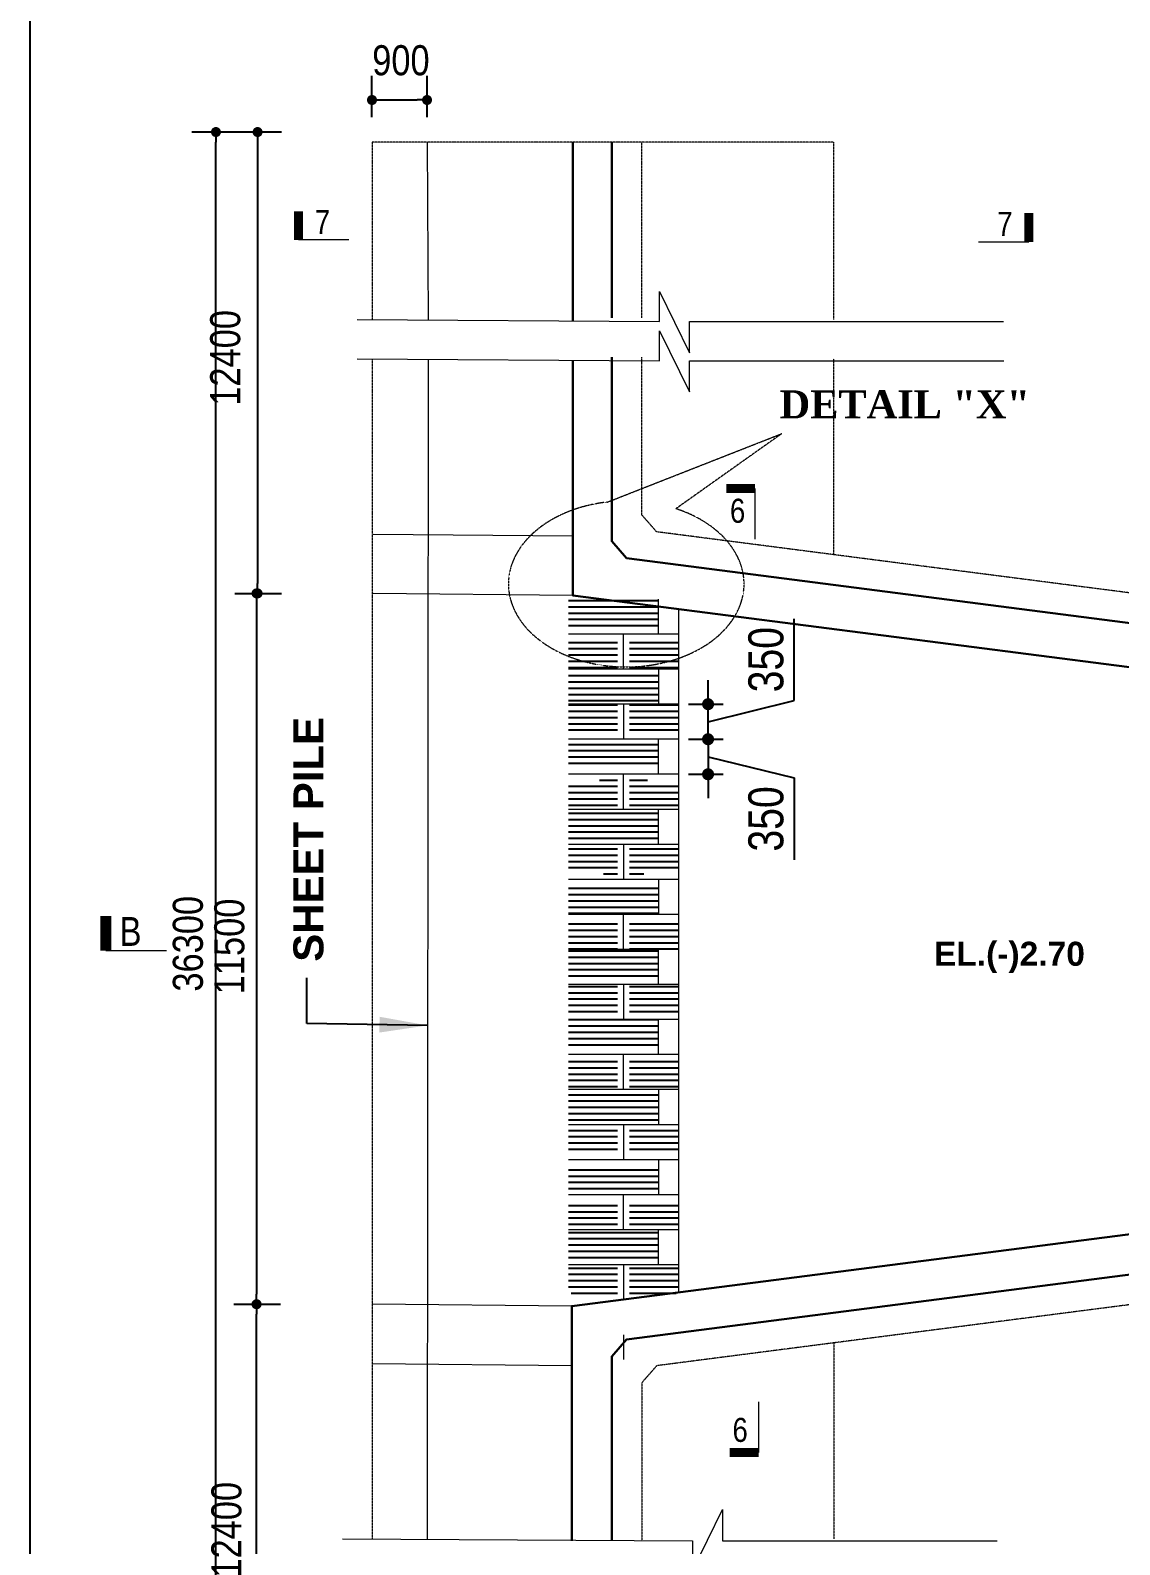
# Model space of a CAD drawing. Extents: x -119161 to 3778985, y -718511 to -30958.
# Drawn here: x 2959803 to 2970689, y -260329 to -245201 of the extents above; entities that cross this region are included whole.
import ezdxf

# ---------------------------------------------------------------- set-up
doc = ezdxf.new("R2010")
doc.units = 0
doc.header["$MEASUREMENT"] = 0
for name, pattern in [('DASHED', [0.75, 0.5, -0.25]), ('DASHED2', [9.525, 6.35, -3.175]), ('HIDDEN', [0.375, 0.25, -0.125])]:
    doc.linetypes.add(name, pattern=pattern)
doc.layers.get('0').update_dxf_attribs({"linetype": 'CONTINUOUS'})
doc.layers.get('DEFPOINTS').update_dxf_attribs({"linetype": 'CONTINUOUS'})
for name, color, linetype, lineweight in [('Dim', 7, 'CONTINUOUS', 9), ('Dimension', 8, 'CONTINUOUS', 18), ('Grid Line_Outer', 7, 'CONTINUOUS', 5), ('line2', 3, 'CONTINUOUS', 30)]:
    doc.layers.add(name, color=color, linetype=linetype, lineweight=lineweight)
for name, color, linetype in [('DOTTED', 240, 'DASHED2'), ('HATCH-1', 8, 'CONTINUOUS'), ('LINE', 7, 'CONTINUOUS'), ('TEXT', 10, 'CONTINUOUS'), ('TXT', 7, 'CONTINUOUS')]:
    doc.layers.add(name, color=color, linetype=linetype)
doc.styles.add('1-2', font='arial.ttf')
doc.styles.add('ARIAL', font='ARIALN.TTF')
doc.styles.add('DIM', font='isocp3.shx')
doc.styles.add('dimText', font='ARIALN.TTF')
doc.styles.add('SH-T2', font='arial.ttf', dxfattribs={"width": 0.8})
doc.linetypes.add('ZIGZAG', pattern='A,0.0001,-0.2,[131,ltypeshp.shx,S=0.2,R=0,X=-0.2,Y=0],-0.4,[131,ltypeshp.shx,S=0.2,R=180,X=0.2,Y=0],-0.2', length=0.8001)
doc.dimstyles.new('dim n_120', dxfattribs={"dimtxt": 240, "dimasz": 240, "dimexe": 240, "dimexo": 150, "dimgap": 100, "dimtad": 2, "dimdec": 0, "dimzin": 0, "dimdsep": 46, "dimtxsty": 'DIM', "dimcen": 350, "dimclrd": 5, "dimclre": 5, "dimclrt": 7, "dimadec": 0, "dimazin": 0, "dimtfac": 1, "dimtdec": 0, "dimtmove": 0, "dimatfit": 3, "dimfxl": 240, "dimfxlon": 1, "dimtolj": 1, "dimtzin": 0, "dimarcsym": 0})
doc.dimstyles.new('dim_240', dxfattribs={"dimtxt": 480, "dimasz": 480, "dimexe": 300, "dimexo": 200, "dimgap": 200, "dimtad": 1, "dimdec": 0, "dimzin": 0, "dimdsep": 46, "dimtxsty": 'DIM', "dimcen": 350, "dimclrd": 5, "dimclre": 5, "dimclrt": 7, "dimadec": 0, "dimazin": 0, "dimtfac": 1, "dimtdec": 0, "dimtmove": 0, "dimatfit": 3, "dimfxl": 20, "dimtolj": 1, "dimtzin": 0, "dimarcsym": 0})
pattern_1 = [(7e-15, (3333682.32, -317396.846), (1e-14, -62.5), [])]
pattern_2 = [(7e-15, (3333682.32, -317377.845), (1e-14, -62.5), [])]

# ---------------------------------------------------------------- blocks, each defined once
blk = doc.blocks.new('_Dot')
at = {"color": 0, "linetype": 'ByBlock', "lineweight": -2}
blk.add_line((-0.5, 0), (-1, 0), dxfattribs=at)
at = {"color": 0, "linetype": 'ByBlock', "const_width": 0.5}
blk.add_lwpolyline([(-0.25, 0, 1), (0.25, 0, 1)], format="xyb", close=True, dxfattribs=at)
blk = doc.blocks.new('*D1181')
at = {"layer": 'DEFPOINTS', "color": 0, "lineweight": -2, "ltscale": 50}
for p in [(2962906, -246217), (2961696, -250826), (2962075, -250826)]:
    blk.add_point(p, dxfattribs=at)
at = {"layer": 'Dim', "color": 5, "lineweight": -2, "ltscale": 50}
for p, q in [((2962315, -246217), (2961835, -246217)), ((2962075, -246317), (2962075, -250726)), ((2961846, -250826), (2962315, -250826))]:
    blk.add_line(p, q, dxfattribs=at)
at = {"layer": 'Dim', "color": 5, "lineweight": -2, "ltscale": 50, "xscale": 100, "yscale": 100, "zscale": 100}
for p, rotation in [((2962075, -246217), 90), ((2962075, -250826), 270)]:
    blk.add_blockref('_Dot', p, dxfattribs=dict(at, rotation=rotation))
at = {"layer": 'Dim', "color": 7, "ltscale": 50, "insert": (2961753, -248473), "char_height": 300, "attachment_point": 5, "rotation": 90, "style": 'dimText'}
blk.add_mtext('\\A1;12400', dxfattribs=at)
blk = doc.blocks.new('*D1182')
at = {"layer": 'DEFPOINTS', "color": 0, "lineweight": -2, "ltscale": 50}
for p in [(2961696, -250826, 0), (2961686, -257927), (2962064, -257927)]:
    blk.add_point(p, dxfattribs=at)
at = {"layer": 'Dim', "color": 5, "lineweight": -2, "ltscale": 50}
for p, q in [((2961846, -250826), (2962304, -250826)), ((2962064, -250926), (2962064, -257827)), ((2961836, -257927), (2962304, -257927))]:
    blk.add_line(p, q, dxfattribs=at)
at = {"layer": 'Dim', "color": 5, "lineweight": -2, "ltscale": 50, "xscale": 100, "yscale": 100, "zscale": 100}
for p, rotation in [((2962064, -250826), 90), ((2962064, -257927), 270)]:
    blk.add_blockref('_Dot', p, dxfattribs=dict(at, rotation=rotation))
at = {"layer": 'Dim', "color": 7, "ltscale": 50, "insert": (2961794, -254353), "char_height": 300, "attachment_point": 5, "rotation": 90, "style": 'dimText'}
blk.add_mtext('\\A1;11500', dxfattribs=at)
blk = doc.blocks.new('*D1183')
at = {"layer": 'DEFPOINTS', "color": 0, "lineweight": -2, "ltscale": 50}
for p in [(2961659, -246217), (2962455, -246217, 0), (2964522, -262455)]:
    blk.add_point(p, dxfattribs=at)
at = {"layer": 'Dim', "color": 5, "lineweight": -2, "ltscale": 50}
for p, q in [((2961899, -246217), (2961419, -246217)), ((2961659, -262355), (2961659, -246317)), ((2961899, -262455), (2961419, -262455))]:
    blk.add_line(p, q, dxfattribs=at)
at = {"layer": 'Dim', "color": 5, "lineweight": -2, "ltscale": 50, "xscale": 100, "yscale": 100, "zscale": 100}
for p, rotation in [((2961659, -246217), 90), ((2961659, -262455), 270)]:
    blk.add_blockref('_Dot', p, dxfattribs=dict(at, rotation=rotation))
at = {"layer": 'Dim', "color": 7, "ltscale": 50, "insert": (2961380, -254326), "char_height": 300, "attachment_point": 5, "rotation": 90, "style": 'dimText'}
blk.add_mtext('\\A1;36300', dxfattribs=at)
blk = doc.blocks.new('SEX')
at = {"layer": 'Dim', "color": 6, "ltscale": 500}
blk.add_lwpolyline([(0, 0, 60, 60, 0), (191.8, 0, 0, 0, 0)], format="xyseb", dxfattribs=at)
blk.add_lwpolyline([(0, -336.6), (0, 0), (0, 0)], dxfattribs=at)
blk = doc.blocks.new('*D1194')
at = {"layer": 'DEFPOINTS', "color": 0, "lineweight": -2, "ltscale": 50}
for p in [(2961686, -257927), (2962065, -257927), (2962896, -262436)]:
    blk.add_point(p, dxfattribs=at)
at = {"layer": 'Dim', "color": 5, "lineweight": -2, "ltscale": 50}
for p, q in [((2961836, -257927), (2962305, -257927)), ((2962065, -262336), (2962065, -258027)), ((2962305, -262436), (2961825, -262436))]:
    blk.add_line(p, q, dxfattribs=at)
at = {"layer": 'Dim', "color": 5, "lineweight": -2, "ltscale": 50, "xscale": 100, "yscale": 100, "zscale": 100}
for p, rotation in [((2962065, -257927), 90), ((2962065, -262436), 270)]:
    blk.add_blockref('_Dot', p, dxfattribs=dict(at, rotation=rotation))
at = {"layer": 'Dim', "color": 7, "ltscale": 50, "insert": (2961765, -260180), "char_height": 300, "attachment_point": 5, "rotation": 90, "style": 'dimText'}
blk.add_mtext('\\A1;12400', dxfattribs=at)
blk = doc.blocks.new('*D1196')
at = {"layer": 'DEFPOINTS', "color": 0, "lineweight": -2, "ltscale": 50}
for p in [(2963768, -245897), (2963218, -246217, 0), (2963768, -246217, 0)]:
    blk.add_point(p, dxfattribs=at)
at = {"layer": 'Dim', "color": 5, "lineweight": -2, "ltscale": 50}
for p, q in [((2963218, -246067), (2963218, -245657)), ((2963768, -246067), (2963768, -245657)), ((2963318, -245897), (2963668, -245897))]:
    blk.add_line(p, q, dxfattribs=at)
at = {"layer": 'Dim', "color": 5, "lineweight": -2, "ltscale": 50, "xscale": 100, "yscale": 100, "zscale": 100, "rotation": 180}
blk.add_blockref('_Dot', (2963218, -245897), dxfattribs=at)
at = {"layer": 'Dim', "color": 5, "lineweight": -2, "ltscale": 50, "xscale": 100, "yscale": 100, "zscale": 100}
blk.add_blockref('_Dot', (2963768, -245897), dxfattribs=at)
at = {"layer": 'Dim', "color": 7, "ltscale": 50, "insert": (2963507, -245502), "char_height": 300, "attachment_point": 5, "style": 'dimText'}
blk.add_mtext('\\A1;900', dxfattribs=at)
blk = doc.blocks.new('*D1246')
at = {"layer": 'DEFPOINTS', "color": 0, "lineweight": -2}
for p in [(2966279, -251933), (2966576, -251933), (2966282, -252283)]:
    blk.add_point(p, dxfattribs=at)
at = {"layer": 'Dim', "color": 5, "lineweight": -2}
for p, q in [((2967435, -251897), (2967435, -251079)), ((2966576, -251813), (2966576, -251693)), ((2966379, -251933), (2966726, -251933)), ((2966576, -252108), (2967435, -251897)), ((2966576, -252283), (2966576, -251933)), ((2966576, -252283), (2966576, -251933)), ((2966382, -252283), (2966726, -252283)), ((2966576, -252403), (2966576, -252523))]:
    blk.add_line(p, q, dxfattribs=at)
at = {"layer": 'Dim', "color": 5, "lineweight": -2, "xscale": 120, "yscale": 120, "zscale": 120}
for p, rotation in [((2966576, -251933), 270), ((2966576, -252283), 90)]:
    blk.add_blockref('_Dot', p, dxfattribs=dict(at, rotation=rotation))
at = {"layer": 'Dim', "color": 7, "insert": (2967156, -251488), "char_height": 350, "attachment_point": 5, "rotation": 90, "style": 'SH-T2'}
blk.add_mtext('\\A1;350', dxfattribs=at)
blk = doc.blocks.new('*D1247')
at = {"layer": 'DEFPOINTS', "color": 0, "lineweight": -2}
for p in [(2966282, -252283), (2966282, -252633), (2966576, -252633)]:
    blk.add_point(p, dxfattribs=at)
at = {"layer": 'Dim', "color": 5, "lineweight": -2}
for p, q in [((2966576, -252163), (2966576, -252043)), ((2966382, -252283), (2966726, -252283)), ((2966576, -252283), (2966576, -252633)), ((2966576, -252283), (2966576, -252633)), ((2966576, -252458), (2967435, -252670)), ((2966382, -252633), (2966726, -252633)), ((2966576, -252753), (2966576, -252873)), ((2967435, -252670), (2967435, -253487))]:
    blk.add_line(p, q, dxfattribs=at)
at = {"layer": 'Dim', "color": 5, "lineweight": -2, "xscale": 120, "yscale": 120, "zscale": 120}
for p, rotation in [((2966576, -252283), 270), ((2966576, -252633), 90)]:
    blk.add_blockref('_Dot', p, dxfattribs=dict(at, rotation=rotation))
at = {"layer": 'Dim', "color": 7, "insert": (2967156, -253079), "char_height": 350, "attachment_point": 5, "rotation": 90, "style": 'SH-T2'}
blk.add_mtext('\\A1;350', dxfattribs=at)

msp = doc.modelspace()

# ---------------------------------------------------------------- hatches: boundary and pattern name
at = {"layer": 'HATCH-1', "ltscale": 2}
h = msp.add_hatch(dxfattribs=at)
h.set_pattern_fill('ANSI31', color=14, scale=500, angle=135, style=0)
h.set_pattern_definition(pattern_1)
h.paths.add_polyline_path([(2965181.8, -250883.3), (2965181.8, -251183.3), (2966081.8, -251183.3), (2966081.8, -250883.3)])
h = msp.add_hatch(dxfattribs=at)
h.set_pattern_fill('ANSI31', color=14, scale=500, angle=135, style=0)
h.set_pattern_definition(pattern_2)
h.paths.add_polyline_path([(2965181.8, -251583.3), (2965672.4, -251583.3), (2965672.4, -251283.3), (2965181.8, -251302.3)])
h = msp.add_hatch(dxfattribs=at)
h.set_pattern_fill('ANSI31', color=14, scale=500, angle=135, style=0)
h.set_pattern_definition(pattern_2)
h.paths.add_polyline_path([(2966281.8, -251583.3), (2965791.1, -251583.3), (2965791.1, -251283.3), (2966281.8, -251302.3)])
h = msp.add_hatch(dxfattribs=at)
h.set_pattern_fill('ANSI31', color=14, scale=500, angle=135, style=0)
h.set_pattern_definition(pattern_1)
h.paths.add_polyline_path([(2965181.8, -251933.3), (2965181.8, -251633.3), (2966081.8, -251633.3), (2966081.8, -251933.3)])
h = msp.add_hatch(dxfattribs=at)
h.set_pattern_fill('ANSI31', color=14, scale=500, angle=135, style=0)
h.set_pattern_definition(pattern_2)
h.paths.add_polyline_path([(2965181.8, -251933.3), (2965672.4, -251933.3), (2965672.4, -252233.3), (2965181.8, -252214.3)])
h = msp.add_hatch(dxfattribs=at)
h.set_pattern_fill('ANSI31', color=14, scale=500, angle=135, style=0)
h.set_pattern_definition(pattern_2)
h.paths.add_polyline_path([(2966281.8, -251933.3), (2965791.1, -251933.3), (2965791.1, -252233.3), (2966281.8, -252214.3)])
h = msp.add_hatch(dxfattribs=at)
h.set_pattern_fill('ANSI31', color=14, scale=500, angle=135, style=0)
h.set_pattern_definition(pattern_1)
h.paths.add_polyline_path([(2965181.8, -252283.3), (2965181.8, -252583.3), (2966081.8, -252583.3), (2966081.8, -252283.3)])
h = msp.add_hatch(dxfattribs=at)
h.set_pattern_fill('ANSI31', color=14, scale=500, angle=135, style=0)
h.set_pattern_definition(pattern_2)
h.paths.add_polyline_path([(2965181.8, -252983.3), (2965672.4, -252983.3), (2965672.4, -252683.3), (2965181.8, -252702.3)])
h = msp.add_hatch(dxfattribs=at)
h.set_pattern_fill('ANSI31', color=14, scale=500, angle=135, style=0)
h.set_pattern_definition(pattern_2)
h.paths.add_polyline_path([(2966281.8, -252983.3), (2965791.1, -252983.3), (2965791.1, -252683.3), (2966281.8, -252702.3)])
h = msp.add_hatch(dxfattribs=at)
h.set_pattern_fill('ANSI31', color=14, scale=500, angle=135, style=0)
h.set_pattern_definition(pattern_1)
h.paths.add_polyline_path([(2965181.8, -252983.3), (2965181.8, -253283.3), (2966081.8, -253283.3), (2966081.8, -252983.3)])
h = msp.add_hatch(dxfattribs=at)
h.set_pattern_fill('ANSI31', color=14, scale=500, angle=135, style=0)
h.set_pattern_definition(pattern_2)
h.paths.add_polyline_path([(2965181.8, -253333.3), (2965672.4, -253333.3), (2965672.4, -253633.3), (2965181.8, -253614.3)])
h = msp.add_hatch(dxfattribs=at)
h.set_pattern_fill('ANSI31', color=14, scale=500, angle=135, style=0)
h.set_pattern_definition(pattern_2)
h.paths.add_polyline_path([(2966281.8, -253333.3), (2965791.1, -253333.3), (2965791.1, -253633.3), (2966281.8, -253614.3)])
h = msp.add_hatch(dxfattribs=at)
h.set_pattern_fill('ANSI31', color=14, scale=500, angle=135, style=0)
h.set_pattern_definition(pattern_1)
h.paths.add_polyline_path([(2965181.8, -254033.3), (2965181.8, -253733.3), (2966081.8, -253733.3), (2966081.8, -254033.3)])
h = msp.add_hatch(dxfattribs=at)
h.set_pattern_fill('ANSI31', color=14, scale=500, angle=135, style=0)
h.set_pattern_definition(pattern_2)
h.paths.add_polyline_path([(2965181.8, -254383.3), (2965672.4, -254383.3), (2965672.4, -254083.3), (2965181.8, -254102.3)])
h = msp.add_hatch(dxfattribs=at)
h.set_pattern_fill('ANSI31', color=14, scale=500, angle=135, style=0)
h.set_pattern_definition(pattern_2)
h.paths.add_polyline_path([(2966281.8, -254383.3), (2965791.1, -254383.3), (2965791.1, -254083.3), (2966281.8, -254102.3)])
h = msp.add_hatch(dxfattribs=at)
h.set_pattern_fill('ANSI31', color=14, scale=500, angle=135, style=0)
h.set_pattern_definition(pattern_1)
h.paths.add_polyline_path([(2965181.8, -254383.3), (2965181.8, -254683.3), (2966081.8, -254683.3), (2966081.8, -254383.3)])
h = msp.add_hatch(dxfattribs=at)
h.set_pattern_fill('ANSI31', color=14, scale=500, angle=135, style=0)
h.set_pattern_definition(pattern_2)
h.paths.add_polyline_path([(2965181.8, -254733.3), (2965672.4, -254733.3), (2965672.4, -255033.3), (2965181.8, -255014.3)])
h = msp.add_hatch(dxfattribs=at)
h.set_pattern_fill('ANSI31', color=14, scale=500, angle=135, style=0)
h.set_pattern_definition(pattern_2)
h.paths.add_polyline_path([(2966281.8, -254733.3), (2965791.1, -254733.3), (2965791.1, -255033.3), (2966281.8, -255014.3)])
h = msp.add_hatch(dxfattribs=at)
h.set_pattern_fill('ANSI31', color=14, scale=500, angle=135, style=0)
h.set_pattern_definition(pattern_1)
h.paths.add_polyline_path([(2965181.8, -255083.3), (2965181.8, -255383.3), (2966081.8, -255383.3), (2966081.8, -255083.3)])
h = msp.add_hatch(dxfattribs=at)
h.set_pattern_fill('ANSI31', color=14, scale=500, angle=135, style=0)
h.set_pattern_definition(pattern_2)
h.paths.add_polyline_path([(2965181.8, -255783.3), (2965672.4, -255783.3), (2965672.4, -255483.3), (2965181.8, -255502.3)])
h = msp.add_hatch(dxfattribs=at)
h.set_pattern_fill('ANSI31', color=14, scale=500, angle=135, style=0)
h.set_pattern_definition(pattern_2)
h.paths.add_polyline_path([(2966281.8, -255783.3), (2965791.1, -255783.3), (2965791.1, -255483.3), (2966281.8, -255502.3)])
h = msp.add_hatch(dxfattribs=at)
h.set_pattern_fill('ANSI31', color=14, scale=500, angle=135, style=0)
h.set_pattern_definition(pattern_1)
h.paths.add_polyline_path([(2965181.8, -256133.3), (2965181.8, -255833.3), (2966081.8, -255833.3), (2966081.8, -256133.3)])
h = msp.add_hatch(dxfattribs=at)
h.set_pattern_fill('ANSI31', color=14, scale=500, angle=135, style=0)
h.set_pattern_definition(pattern_2)
h.paths.add_polyline_path([(2965181.8, -256133.3), (2965672.4, -256133.3), (2965672.4, -256433.3), (2965181.8, -256414.3)])
h = msp.add_hatch(dxfattribs=at)
h.set_pattern_fill('ANSI31', color=14, scale=500, angle=135, style=0)
h.set_pattern_definition(pattern_2)
h.paths.add_polyline_path([(2966281.8, -256133.3), (2965791.1, -256133.3), (2965791.1, -256433.3), (2966281.8, -256414.3)])
h = msp.add_hatch(dxfattribs=at)
h.set_pattern_fill('ANSI31', color=14, scale=500, angle=135, style=0)
h.set_pattern_definition(pattern_1)
h.paths.add_polyline_path([(2965181.8, -256833.3), (2965181.8, -256533.3), (2966081.8, -256533.3), (2966081.8, -256833.3)])
h = msp.add_hatch(dxfattribs=at)
h.set_pattern_fill('ANSI31', color=14, scale=500, angle=135, style=0)
h.set_pattern_definition(pattern_2)
h.paths.add_polyline_path([(2965181.8, -257183.3), (2965672.4, -257183.3), (2965672.4, -256883.3), (2965181.8, -256902.3)])
h = msp.add_hatch(dxfattribs=at)
h.set_pattern_fill('ANSI31', color=14, scale=500, angle=135, style=0)
h.set_pattern_definition(pattern_2)
h.paths.add_polyline_path([(2966281.8, -257183.3), (2965791.1, -257183.3), (2965791.1, -256883.3), (2966281.8, -256902.3)])
h = msp.add_hatch(dxfattribs=at)
h.set_pattern_fill('ANSI31', color=14, scale=500, angle=135, style=0)
h.set_pattern_definition(pattern_1)
h.paths.add_polyline_path([(2965181.8, -257183.3), (2965181.8, -257483.3), (2966081.8, -257483.3), (2966081.8, -257183.3)])
h = msp.add_hatch(dxfattribs=at)
h.set_pattern_fill('ANSI31', color=14, scale=500, angle=135, style=0)
h.set_pattern_definition(pattern_2)
h.paths.add_polyline_path([(2965181.8, -257533.3), (2965672.4, -257533.3), (2965672.4, -257833.3), (2965181.8, -257814.3)])
h = msp.add_hatch(dxfattribs=at)
h.set_pattern_fill('ANSI31', color=14, scale=500, angle=135, style=0)
h.set_pattern_definition(pattern_2)
h.paths.add_polyline_path([(2966281.8, -257533.3), (2965791.1, -257533.3), (2965791.1, -257833.3), (2966281.8, -257814.3)])

# ---------------------------------------------------------------- linework, layer by layer
at = {"layer": 'Dim', "ltscale": 50, "elevation": 0}
for points in [[(2963069.3, -248091.1), (2966090.1, -248110.3), (2966090.1, -247810), (2966390.1, -248421.3), (2966390.1, -248110.3), (2969526.8, -248110.3)], [(2962924.5, -260270), (2966419.2, -260289.2), (2966419.2, -260589.4), (2966719.2, -259978.1), (2966719.2, -260289.2), (2969463.5, -260289.2)]]:
    msp.add_lwpolyline(points, dxfattribs=at)
at = {"layer": 'Dim', "elevation": 0}
msp.add_lwpolyline([(2963069.3, -248482.8), (2966090.1, -248501.9), (2966090.1, -248201.6), (2966390.1, -248813), (2966390.1, -248501.9), (2969530.7, -248503.6)], dxfattribs=at)
at = {"layer": 'Dim', "color": 7, "linetype": 'DASHED', "ltscale": 0.5, "elevation": 0}
msp.add_lwpolyline([(2965567.7, -249914.5), (2967312.4, -249229.7), (2966254.7, -249980.2)], dxfattribs=at)
at = {"layer": 'Dim', "color": 7, "linetype": 'DASHED', "ltscale": 0.5}
msp.add_ellipse((2965758.5, -250731.7, 0), major_axis=(-1177.4, 0), ratio=0.7037483, start_param=4.8751277, end_param=10.5605617, dxfattribs=at)
at = {"layer": 'Dimension', "color": 0, "lineweight": 13, "ltscale": 2}
for p, q in [((2965224.3, -250845.4, 0), (2963228.6, -250826.2, 0)), ((2966281.8, -250981.6, 0), (2966281.8, -257808.2, 0)), ((2965213.9, -257945.7, 0), (2963218.3, -257926.5, 0))]:
    msp.add_line(p, q, dxfattribs=at)
at = {"layer": 'Dimension', "color": 8, "lineweight": 13, "ltscale": 2}
for p, q in [((2966081.8, -251233.3, 0), (2966081.8, -250883.3, 0)), ((2966281.8, -251233.3, 0), (2965181.8, -251233.3, 0)), ((2965731.8, -251583.3, 0), (2965731.8, -251233.3, 0)), ((2966281.8, -251583.3, 0), (2965181.8, -251583.3, 0)), ((2966081.8, -251583.3, 0), (2966081.8, -251933.3, 0)), ((2966281.8, -251933.3, 0), (2965181.8, -251933.3, 0)), ((2965731.8, -251933.3, 0), (2965731.8, -252283.3, 0)), ((2966281.8, -252283.3, 0), (2965181.8, -252283.3, 0)), ((2966081.8, -252633.3, 0), (2966081.8, -252283.3, 0)), ((2966281.8, -252633.3, 0), (2965181.8, -252633.3, 0)), ((2965731.8, -252983.3, 0), (2965731.8, -252633.3, 0)), ((2966281.8, -252983.3, 0), (2965181.8, -252983.3, 0)), ((2966081.8, -253333.3, 0), (2966081.8, -252983.3, 0)), ((2966281.8, -253333.3, 0), (2965181.8, -253333.3, 0)), ((2965731.8, -253333.3, 0), (2965731.8, -253683.3, 0)), ((2966281.8, -253683.3, 0), (2965181.8, -253683.3, 0)), ((2966081.8, -253683.3, 0), (2966081.8, -254033.3, 0)), ((2966281.8, -254033.3, 0), (2965181.8, -254033.3, 0)), ((2965731.8, -254383.3, 0), (2965731.8, -254033.3, 0)), ((2966281.8, -254383.3, 0), (2965181.8, -254383.3, 0)), ((2966081.8, -254733.3, 0), (2966081.8, -254383.3, 0)), ((2966281.8, -254733.3, 0), (2965181.8, -254733.3, 0)), ((2965731.8, -254733.3, 0), (2965731.8, -255083.3, 0)), ((2966281.8, -255083.3, 0), (2965181.8, -255083.3, 0)), ((2966081.8, -255433.3, 0), (2966081.8, -255083.3, 0)), ((2966281.8, -255433.3, 0), (2965181.8, -255433.3, 0)), ((2965731.8, -255783.3, 0), (2965731.8, -255433.3, 0)), ((2966281.8, -255783.3, 0), (2965181.8, -255783.3, 0)), ((2966081.8, -255783.3, 0), (2966081.8, -256133.3, 0)), ((2966281.8, -256133.3, 0), (2965181.8, -256133.3, 0)), ((2965731.8, -256133.3, 0), (2965731.8, -256483.3, 0)), ((2966281.8, -256483.3, 0), (2965181.8, -256483.3, 0)), ((2966081.8, -256483.3, 0), (2966081.8, -256833.3, 0)), ((2966281.8, -256833.3, 0), (2965181.8, -256833.3, 0)), ((2965731.8, -257183.3, 0), (2965731.8, -256833.3, 0)), ((2966281.8, -257183.3, 0), (2965181.8, -257183.3, 0)), ((2966081.8, -257533.3, 0), (2966081.8, -257183.3, 0)), ((2966281.8, -257533.3, 0), (2965181.8, -257533.3, 0)), ((2965731.8, -257533.3, 0), (2965731.8, -257883.3, 0)), ((2965731.8, -258233.3, 0), (2965731.8, -258479.1, 0))]:
    msp.add_line(p, q, dxfattribs=at)
at = {"layer": 'Dimension', "color": 0, "lineweight": 30, "ltscale": 2, "elevation": 0}
for points in [[(2965224.3, -248110.3), (2965224.3, -246317)], [(2965613.9, -248072), (2965613.9, -246317)], [(2978417.5, -252545.4), (2965224.3, -250845.4), (2965224.3, -248501.9)], [(2978417.5, -256245.4), (2965213.9, -257945.7), (2965213.9, -260289.2)]]:
    msp.add_lwpolyline(points, dxfattribs=at)
at = {"layer": 'Dimension', "color": 0, "lineweight": 30, "ltscale": 2}
for points in [[(2978467.5, -252507.4), (2978467.5, -251807.2), (2978937.4, -251807.2), (2978937.4, -251407.2), (2977975.5, -251407.2), (2976967.4, -251919.3), (2965762.6, -250474), (2965613.9, -250304.3), (2965613.9, -248467)], [(2978467.5, -256245.4), (2978467.5, -256945.6), (2978937.4, -256945.6), (2978937.4, -257345.6), (2977975.5, -257345.6), (2976967.4, -256833.5), (2965762.6, -258278.8), (2965613.9, -258448.5), (2965613.9, -260285.8)]]:
    msp.add_lwpolyline(points, dxfattribs=at)
at = {"layer": 'DOTTED', "color": 0, "linetype": 'HIDDEN', "lineweight": 20, "ltscale": 5}
for points in [[(2963218.2, -246317), (2963218.2, -248091.1)], [(2977440, -251679.2), (2966062.6, -250211.1), (2965913.9, -250041.4), (2965913.9, -248467)], [(2977440, -257073.5), (2966062.6, -258541.6), (2965913.9, -258711.3), (2965913.9, -260285.8)]]:
    msp.add_lwpolyline(points, dxfattribs=at)
at = {"layer": 'DOTTED', "color": 0, "linetype": 'HIDDEN', "lineweight": 20, "ltscale": 5, "elevation": 0}
for points in [[(2967833, -246317), (2963218.2, -246317)], [(2965913.9, -248072), (2965913.9, -246317)], [(2967833, -248090.4), (2967833, -246317)], [(2963218.2, -248482.8), (2963218.3, -260270)], [(2967833, -250439.6), (2967833, -248482)], [(2967833, -258313.2), (2967833, -260270.8)]]:
    msp.add_lwpolyline(points, dxfattribs=at)
at = {"layer": 'DOTTED', "linetype": 'ZIGZAG', "lineweight": 20, "ltscale": 2, "elevation": 0}
for points in [[(2963768.4, -246317), (2963778.4, -248095.1)], [(2963778.4, -248490.5), (2963768.1, -260277.8)]]:
    msp.add_lwpolyline(points, dxfattribs=at)
at = {"layer": 'Grid Line_Outer', "ltscale": 2, "elevation": 0}
for points in [[(2963228.6, -250232.8), (2965224.3, -250251.9)], [(2963218.3, -258520), (2965213.9, -258539.1)]]:
    msp.add_lwpolyline(points, dxfattribs=at)
at = {"layer": 'LINE', "elevation": 0}
msp.add_lwpolyline([(3013566.8, -270127.2), (2959803.4, -270127.2), (2959803.4, -232108.7), (3013566.8, -232108.7)], close=True, dxfattribs=at)

# ---------------------------------------------------------------- block references
at = {"layer": 'Dim', "color": 6}
for p, xscale, yscale, zscale, rotation in [((2962483, -247295.5, 0), 1.5, 1.5, 1.5, 90), ((2969782.1, -247314.7, 0), -1.5, 1.5, 1.5, 270), ((2960557.7, -254395.1, 0), 1.799999999813735, 1.799999999813735, 1.8, 90), ((2967080.2, -259406.8), 1.5, 1.5, 1.5, 180)]:
    msp.add_blockref('SEX', p, dxfattribs=dict(at, xscale=xscale, yscale=yscale, zscale=zscale, rotation=rotation))
at = {"layer": 'Dim', "color": 6, "xscale": -1.5, "yscale": 1.5, "zscale": 1.5}
msp.add_blockref('SEX', (2967046.5, -249779.5), dxfattribs=at)

# ---------------------------------------------------------------- texts
at = {"layer": 'Dim', "color": 7, "insert": (2967291.5, -248797.3, 0), "char_height": 280, "width": 3352.045, "attachment_point": 1, "style": 'ARIAL'}
msp.add_mtext('{\\fTimes New Roman|b1|i0|c0|p18;\\C6;DETAIL "X"}', dxfattribs=at)
at = {"layer": 'Dimension', "color": 0, "lineweight": 13, "ltscale": 2, "insert": (2962584.7, -253283.4, 0), "char_height": 300, "width": 3609.204, "attachment_point": 5, "rotation": 90, "style": '1-2'}
msp.add_mtext('{\\fArial|b1|i0|c0|p34;SHEET PILE}', dxfattribs=at)
at = {"layer": 'TEXT', "color": 6, "insert": (2970341.9, -254462.1, 0), "char_height": 240, "width": 1504.163, "attachment_point": 6, "style": 'ARIAL'}
msp.add_mtext('{\\fArial|b1|i0|c0|p34;EL.(-)2.70}', dxfattribs=at)
at = {"layer": 'TXT', "char_height": 240, "attachment_point": 5, "style": 'ARIAL'}
for s, insert, width in [('7', (2962723, -247115.5, 0), 216.811), ('7', (2969542.1, -247134.6, 0), 361.783), ('6', (2966871.4, -250002.2), 269.462), ('6', (2966896.7, -259184.1), 309.754)]:
    msp.add_mtext(s, dxfattribs=dict(at, insert=insert, width=width))
at = {"layer": 'TXT', "insert": (2960805, -254203.2, 0), "char_height": 288, "attachment_point": 5, "style": 'ARIAL'}
msp.add_mtext('B', dxfattribs=at)

# ---------------------------------------------------------------- dimensions: what is measured, and where the dimension line sits
at = {"layer": 'Dim', "ltscale": 50}
dim = msp.add_linear_dim(base=(2963768.4, -245897, 0), p1=(2963218.2, -246216.9, 0), p2=(2963768.4, -246216.9, 0), text='900', dimstyle='dim n_120', override={"dimtxt": 300, "dimasz": 100, "dimtxsty": 'dimText', "dimblk1": 'Dot', "dimblk2": 'Dot', "dimsah": 1, "dimtmove": 2}, dxfattribs=at)
dim.commit()
dim.dimension.update_dxf_attribs({"geometry": '*D1196', "text_midpoint": (2963506.7, -245501.8, 0), "dimtype": 160})
for base, p1, p2, angle, text, picture, middle in [((2961659, -246216.9, 0), (2964522.2, -262454.9, 0), (2962455, -246216.9, 0), 90, '36300', '*D1183', (2961379.5, -254326.2, 0)), ((2962074.9, -250826.2, 0), (2962905.9, -246216.9, 0), (2961696.5, -250826.2, 0), 90, '12400', '*D1181', (2961753.4, -248472.9, 0)), ((2962064.2, -257926.5, 0), (2961696.5, -250826.2, 0), (2961686.1, -257926.5, 0), 90, '11500', '*D1182', (2961794.3, -254353, 0)), ((2962064.5, -257926.5, 0), (2962895.6, -262435.8, 0), (2961686.1, -257926.5, 0), 270, '12400', '*D1194', (2961764.5, -260179.8, 0))]:
    dim = msp.add_linear_dim(base=base, p1=p1, p2=p2, angle=angle, text=text, dimstyle='dim n_120', override={"dimtxt": 300, "dimasz": 100, "dimgap": 50, "dimtxsty": 'dimText', "dimblk1": 'Dot', "dimblk2": 'Dot', "dimsah": 1, "dimtmove": 2}, dxfattribs=at)
    dim.commit()
    dim.dimension.update_dxf_attribs({"geometry": picture, "text_midpoint": middle, "dimtype": 160})
at = {"layer": 'Dim', "color": 1}
for base, p2, angle, picture, middle in [((2966576.2, -251933.3, 0), (2966279, -251933.3, 0), 90, '*D1246', (2967435, -251796.8, 0)), ((2966576.2, -252633.3, 0), (2966281.8, -252633.3, 0), 270, '*D1247', (2967435, -252769.9, 0))]:
    dim = msp.add_linear_dim(base=base, p1=(2966281.8, -252283.3, 0), p2=p2, angle=angle, dimstyle='dim_240', override={"dimtxt": 350, "dimasz": 120, "dimexe": 150, "dimexo": 100, "dimgap": 100, "dimtxsty": 'SH-T2', "dimblk1": 'Dot', "dimblk2": 'Dot', "dimsah": 1, "dimtmove": 1}, dxfattribs=at)
    dim.commit()
    dim.dimension.update_dxf_attribs({"geometry": picture, "text_midpoint": middle, "dimtype": 160})

# ---------------------------------------------------------------- leaders
at = {"layer": 'line2', "color": 1}
msp.add_leader([(2963772.6, -255141.7, 0), (2962567.5, -255123, 0), (2962567.5, -254665.7, 0)], dimstyle='dim_240', override={"dimgap": 200, "dimtad": 0}, dxfattribs=at)

doc.saveas('drawing.dxf')
